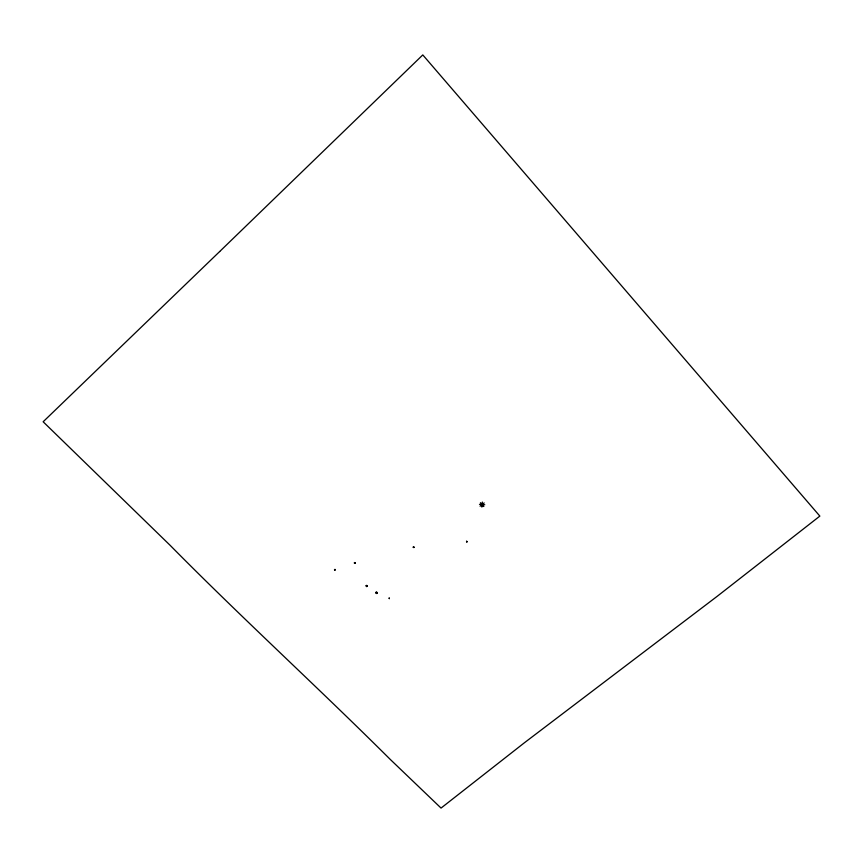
<?xml version="1.0" encoding="UTF-8"?>
<svg xmlns="http://www.w3.org/2000/svg" width="863" height="863" viewBox="0 0 863 863"><rect width="100%" height="100%" fill="white"/><g stroke="black" fill="none" stroke-linecap="round" stroke-linejoin="round"><path stroke-width="1.29" d="M413.819 546.915L413.787 547.638L413.258 547.12M355.168 562.87L354.359 563M334.466 569.731L335.2 569.699M484.769 504.747L479.494 504.326M482.352 502.061L481.867 507.045L481.845 505.319M413.55 547.412L413.593 546.851M366.559 586.635L366.667 585.308M376.462 593.561L376.592 591.964M334.585 569.515L335.081 569.936M389.267 598.027L389.224 598.523M334.553 570.033L335.103 569.44M355.006 562.6L354.499 563.248M466.732 542.029L466.764 541.252M354.779 563.323L354.693 562.514M480.087 506.182L484.154 502.946M334.833 569.44L334.812 570.022M354.402 562.665L355.038 563.312M366.236 586.128L367.012 585.772M366.225 585.556L366.958 586.506M366.106 585.772L367.153 586.15M375.955 593.151L377.077 592.428M413.366 546.926L413.787 547.336M375.761 592.622L377.25 592.924M413.895 547.228L413.334 547.336M376.02 592.137L377.002 593.399M466.484 541.479L467.11 541.727M483.83 506.495L480.443 502.698M389.44 598.674L389.094 598.07M482.126 504.65L482.611 506.408M466.57 541.306L466.926 541.835M219.677 251.532L43.15 421.77L170.14 545.33C242.061 618.221 317.778 687.196 390.303 759.462L441.047 808.081L524.521 742.676L717.261 596.257L819.85 516.096L422.794 54.919L219.677 251.532"/></g></svg>
